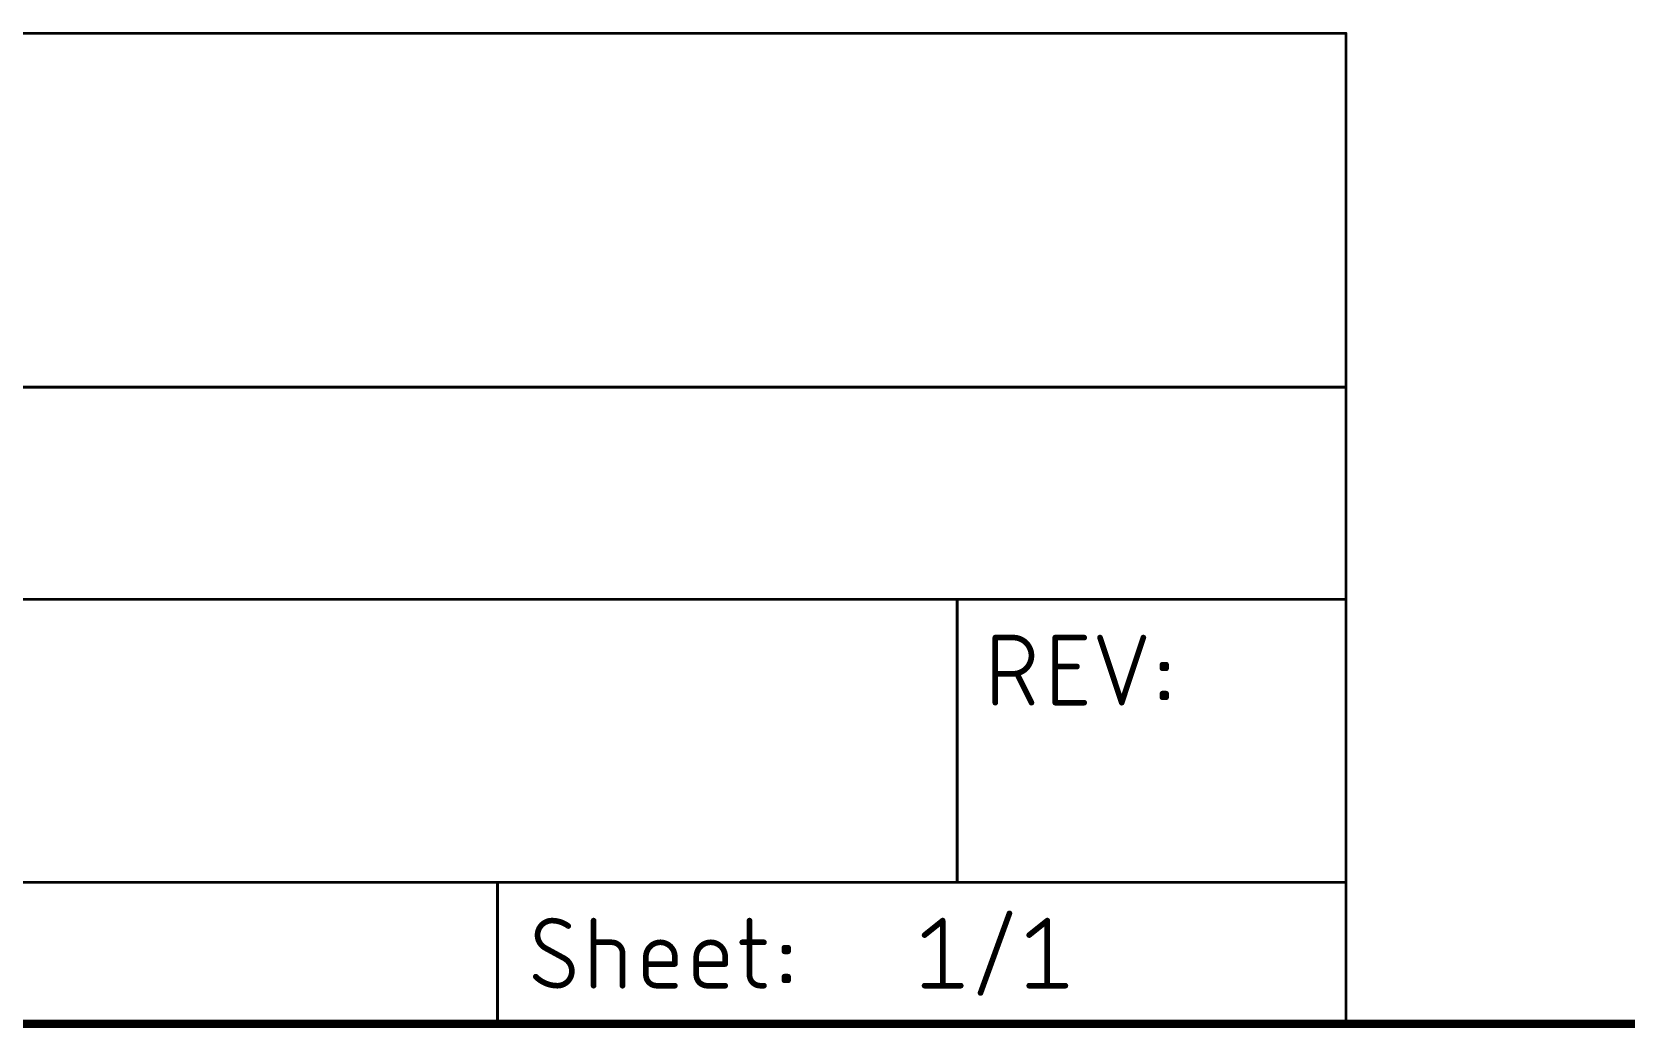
# Model space of a CAD drawing. Extents: x 0 to 389, y 0 to 264.
# Drawn here: x 217 to 274.2, y -0.1 to 35.6 of the extents above; entities that cross this region are included whole.
import ezdxf

# ---------------------------------------------------------------- set-up
doc = ezdxf.new("R2010")
doc.units = 0
doc.layers.add('94', color=12, linetype='CONTINUOUS')

msp = doc.modelspace()

# ---------------------------------------------------------------- linework, layer by layer
at = {"layer": '94'}
for points, const_width in [([(264.16, 35.56), (162.56, 35.56)], 0.1016), ([(264.16, 35.56), (264.16, 22.86)], 0.1016), ([(162.56, 22.86), (264.16, 22.86)], 0.1016), ([(264.16, 22.86), (264.16, 15.24)], 0.1016), ([(250.19, 15.24), (162.56, 15.24)], 0.1016), ([(264.16, 15.24), (250.19, 15.24)], 0.1016), ([(250.19, 15.24), (250.19, 5.08)], 0.1016), ([(264.16, 15.24), (264.16, 5.08)], 0.1016), ([(251.5616, 11.5316), (251.5616, 13.8684)], 0.2032), ([(251.5616, 13.8684), (252.2107, 13.8684)], 0.2032), ([(253.7151, 11.5316), (253.7151, 13.8684)], 0.2032), ([(253.7151, 13.8684), (254.7537, 13.8684)], 0.2032), ([(255.3228, 13.8684), (256.1017, 11.5316)], 0.2032), ([(256.1017, 11.5316), (256.8806, 13.8684)], 0.2032), ([(252.2107, 12.5702), (251.5616, 12.5702)], 0.2032), ([(252.8598, 11.5316), (252.3405, 12.5702)], 0.2032), ([(253.7151, 12.8298), (254.4941, 12.8298)], 0.2032), ([(257.5679, 12.7649), (257.5679, 12.8947)], 0.2032), ([(257.5679, 12.8947), (257.6977, 12.8947)], 0.2032), ([(257.6977, 12.7649), (257.5679, 12.7649)], 0.2032), ([(257.6977, 12.8947), (257.6977, 12.7649)], 0.2032), ([(254.7537, 11.5316), (253.7151, 11.5316)], 0.2032), ([(257.5679, 11.7263), (257.5679, 11.8562)], 0.2032), ([(257.5679, 11.8562), (257.6977, 11.8562)], 0.2032), ([(257.6977, 11.7263), (257.5679, 11.7263)], 0.2032), ([(257.6977, 11.8562), (257.6977, 11.7263)], 0.2032), ([(162.56, 5.08), (233.68, 5.08)], 0.1016), ([(233.68, 5.08), (233.68, 0)], 0.1016), ([(233.68, 5.08), (250.19, 5.08)], 0.1016), ([(250.19, 5.08), (264.16, 5.08)], 0.1016), ([(264.16, 5.08), (264.16, 0)], 0.1016), ([(251.0305, 1.112), (252.0691, 3.968)], 0.2032), ([(237.1301, 1.3716), (237.1301, 3.7084)], 0.2032), ([(242.7309, 3.7084), (242.7309, 1.7611)], 0.2032), ([(249.0216, 3.1891), (249.6707, 3.7084)], 0.2032), ([(249.6707, 3.7084), (249.6707, 1.3716)], 0.2032), ([(252.7798, 3.1891), (253.4289, 3.7084)], 0.2032), ([(253.4289, 3.7084), (253.4289, 1.3716)], 0.2032), ([(237.1301, 2.9295), (237.7792, 2.9295)], 0.2032), ([(242.4712, 2.9295), (243.2502, 2.9295)], 0.2032), ([(236.0902, 2.3453), (235.3762, 2.7347)], 0.2032), ([(238.1687, 2.54), (238.1687, 1.3716)], 0.2032), ([(239.0092, 1.7611), (239.0092, 2.4102)], 0.2032), ([(240.0478, 2.4102), (240.0478, 2.1505)], 0.2032), ([(240.8187, 1.7611), (240.8187, 2.4102)], 0.2032), ([(241.8573, 2.4102), (241.8573, 2.1505)], 0.2032), ([(243.9873, 2.6049), (243.9873, 2.7347)], 0.2032), ([(243.9873, 2.7347), (244.1171, 2.7347)], 0.2032), ([(244.1171, 2.6049), (243.9873, 2.6049)], 0.2032), ([(244.1171, 2.7347), (244.1171, 2.6049)], 0.2032), ([(240.0478, 2.1505), (239.0092, 2.1505)], 0.2032), ([(241.8573, 2.1505), (240.8187, 2.1505)], 0.2032), ([(243.9873, 1.5663), (243.9873, 1.6962)], 0.2032), ([(243.9873, 1.6962), (244.1171, 1.6962)], 0.2032), ([(244.1171, 1.6962), (244.1171, 1.5663)], 0.2032), ([(240.0478, 1.3716), (239.3987, 1.3716)], 0.2032), ([(241.8573, 1.3716), (241.2082, 1.3716)], 0.2032), ([(243.1203, 1.3716), (243.2502, 1.3716)], 0.2032), ([(244.1171, 1.5663), (243.9873, 1.5663)], 0.2032), ([(249.0216, 1.3716), (250.3198, 1.3716)], 0.2032), ([(252.7798, 1.3716), (254.078, 1.3716)], 0.2032), ([(0, 0), (388.62, 0)], 0.3), ([(162.56, 0), (233.68, 0)], 0.1016), ([(233.68, 0), (264.16, 0)], 0.1016)]:
    msp.add_lwpolyline(points, dxfattribs=dict(at, const_width=const_width))
for points, const_width in [([(264.1854, 35.56, 1), (264.1346, 35.56)], 0.0508), ([(264.16, 35.5346, 1), (264.16, 35.5854)], 0.0508), ([(264.1854, 22.86, 1), (264.1346, 22.86)], 0.0508), ([(264.16, 22.8346, 1), (264.16, 22.8854)], 0.0508), ([(264.1346, 22.86, 1), (264.1854, 22.86)], 0.0508), ([(250.19, 15.2654, 1), (250.19, 15.2146)], 0.0508), ([(250.2154, 15.24, 1), (250.1646, 15.24)], 0.0508), ([(250.19, 15.2146, 1), (250.19, 15.2654)], 0.0508), ([(264.1854, 15.24, 1), (264.1346, 15.24)], 0.0508), ([(264.1346, 15.24, 1), (264.1854, 15.24)], 0.0508), ([(264.16, 15.2146, 1), (264.16, 15.2654)], 0.0508), ([(251.6124, 13.8684, 1), (251.5108, 13.8684)], 0.1016), ([(251.5616, 13.9192, 1), (251.5616, 13.8176)], 0.1016), ([(252.2107, 12.5702, 1), (252.2107, 13.8684)], 0.2032), ([(252.2107, 13.9192, 1), (252.2107, 13.8176)], 0.1016), ([(252.2107, 13.8176, 1), (252.2107, 13.9192)], 0.1016), ([(253.7659, 13.8684, 1), (253.6643, 13.8684)], 0.1016), ([(253.7151, 13.9192, 1), (253.7151, 13.8176)], 0.1016), ([(254.7537, 13.8176, 1), (254.7537, 13.9192)], 0.1016), ([(255.371, 13.8845, 1), (255.2746, 13.8523)], 0.1016), ([(256.9288, 13.8523, 1), (256.8324, 13.8845)], 0.1016), ([(251.5616, 12.621, 1), (251.5616, 12.5194)], 0.1016), ([(252.2107, 12.621, 1), (252.2107, 12.5194)], 0.1016), ([(252.2107, 12.5194, 1), (252.2107, 12.621)], 0.1016), ([(252.386, 12.5929, 1), (252.2951, 12.5475)], 0.1016), ([(253.7151, 12.8806, 1), (253.7151, 12.779)], 0.1016), ([(254.4941, 12.779, 1), (254.4941, 12.8806)], 0.1016), ([(257.6187, 12.8947, 1), (257.5171, 12.8947)], 0.1016), ([(257.5679, 12.9455, 1), (257.5679, 12.8439)], 0.1016), ([(257.5679, 12.8157, 1), (257.5679, 12.7141)], 0.1016), ([(257.5171, 12.7649, 1), (257.6187, 12.7649)], 0.1016), ([(257.7485, 12.8947, 1), (257.6469, 12.8947)], 0.1016), ([(257.6469, 12.7649, 1), (257.7485, 12.7649)], 0.1016), ([(257.6977, 12.8439, 1), (257.6977, 12.9455)], 0.1016), ([(257.6977, 12.7141, 1), (257.6977, 12.8157)], 0.1016), ([(251.5108, 11.5316, 1), (251.6124, 11.5316)], 0.1016), ([(252.8144, 11.5089, 1), (252.9053, 11.5543)], 0.1016), ([(253.7151, 11.5824, 1), (253.7151, 11.4808)], 0.1016), ([(253.6643, 11.5316, 1), (253.7659, 11.5316)], 0.1016), ([(254.7537, 11.4808, 1), (254.7537, 11.5824)], 0.1016), ([(256.0535, 11.5477, 1), (256.1499, 11.5155)], 0.1016), ([(256.0535, 11.5155, 1), (256.1499, 11.5477)], 0.1016), ([(257.6187, 11.8562, 1), (257.5171, 11.8562)], 0.1016), ([(257.5679, 11.907, 1), (257.5679, 11.8054)], 0.1016), ([(257.5679, 11.7771, 1), (257.5679, 11.6755)], 0.1016), ([(257.5171, 11.7263, 1), (257.6187, 11.7263)], 0.1016), ([(257.7485, 11.8562, 1), (257.6469, 11.8562)], 0.1016), ([(257.6469, 11.7263, 1), (257.7485, 11.7263)], 0.1016), ([(257.6977, 11.8054, 1), (257.6977, 11.907)], 0.1016), ([(257.6977, 11.6755, 1), (257.6977, 11.7771)], 0.1016), ([(233.7054, 5.08, 1), (233.6546, 5.08)], 0.0508), ([(233.68, 5.1054, 1), (233.68, 5.0546)], 0.0508), ([(233.68, 5.0546, 1), (233.68, 5.1054)], 0.0508), ([(250.19, 5.1054, 1), (250.19, 5.0546)], 0.0508), ([(250.1646, 5.08, 1), (250.2154, 5.08)], 0.0508), ([(250.19, 5.0546, 1), (250.19, 5.1054)], 0.0508), ([(264.1854, 5.08, 1), (264.1346, 5.08)], 0.0508), ([(264.1346, 5.08, 1), (264.1854, 5.08)], 0.0508), ([(264.16, 5.0546, 1), (264.16, 5.1054)], 0.0508), ([(252.1168, 3.9507, 1), (252.0213, 3.9854)], 0.1016), ([(235.6358, 3.7084, 0.4142), (235.1165, 3.1891)], 0.2032), ([(236.22, 3.5137, 0.1623), (235.6358, 3.7084)], 0.2032), ([(235.6358, 3.7592, 1), (235.6358, 3.6576)], 0.1016), ([(235.6358, 3.6576, 1), (235.6358, 3.7592)], 0.1016), ([(236.1895, 3.473, 1), (236.2505, 3.5543)], 0.1016), ([(237.1809, 3.7084, 1), (237.0793, 3.7084)], 0.1016), ([(242.7817, 3.7084, 1), (242.6801, 3.7084)], 0.1016), ([(249.7215, 3.7084, 1), (249.6199, 3.7084)], 0.1016), ([(249.7024, 3.6687, 1), (249.639, 3.7481)], 0.1016), ([(253.4797, 3.7084, 1), (253.3781, 3.7084)], 0.1016), ([(253.4606, 3.6687, 1), (253.3972, 3.7481)], 0.1016), ([(235.1165, 3.1891, 0.2656), (235.3762, 2.7347)], 0.2032), ([(235.1673, 3.1891, 1), (235.0657, 3.1891)], 0.1016), ([(235.0657, 3.1891, 1), (235.1673, 3.1891)], 0.1016), ([(237.1301, 2.9803, 1), (237.1301, 2.8787)], 0.1016), ([(238.1687, 2.54, 0.4142), (237.7792, 2.9295)], 0.2032), ([(237.7792, 2.9803, 1), (237.7792, 2.8787)], 0.1016), ([(237.7792, 2.8787, 1), (237.7792, 2.9803)], 0.1016), ([(240.0478, 2.4102, 1), (239.0092, 2.4102)], 0.2032), ([(241.8573, 2.4102, 1), (240.8187, 2.4102)], 0.2032), ([(242.4712, 2.9803, 1), (242.4712, 2.8787)], 0.1016), ([(243.2502, 2.8787, 1), (243.2502, 2.9803)], 0.1016), ([(248.9899, 3.2288, 1), (249.0533, 3.1494)], 0.1016), ([(252.748, 3.2288, 1), (252.8115, 3.1494)], 0.1016), ([(235.4005, 2.7793, 1), (235.3518, 2.6901)], 0.1016), ([(235.3504, 2.691, 1), (235.4019, 2.7785)], 0.1016), ([(236.3498, 1.8909, 0.2656), (236.0902, 2.3453)], 0.2032), ([(236.116, 2.389, 1), (236.0644, 2.3015)], 0.1016), ([(236.0658, 2.3007, 1), (236.1145, 2.3899)], 0.1016), ([(238.2195, 2.54, 1), (238.1179, 2.54)], 0.1016), ([(238.1179, 2.54, 1), (238.2195, 2.54)], 0.1016), ([(239.06, 2.4102, 1), (238.9584, 2.4102)], 0.1016), ([(238.9584, 2.4102, 1), (239.06, 2.4102)], 0.1016), ([(240.0986, 2.4102, 1), (239.997, 2.4102)], 0.1016), ([(239.997, 2.4102, 1), (240.0986, 2.4102)], 0.1016), ([(240.8695, 2.4102, 1), (240.7679, 2.4102)], 0.1016), ([(240.7679, 2.4102, 1), (240.8695, 2.4102)], 0.1016), ([(241.9081, 2.4102, 1), (241.8065, 2.4102)], 0.1016), ([(241.8065, 2.4102, 1), (241.9081, 2.4102)], 0.1016), ([(244.0381, 2.7347, 1), (243.9365, 2.7347)], 0.1016), ([(243.9873, 2.7855, 1), (243.9873, 2.6839)], 0.1016), ([(243.9873, 2.6557, 1), (243.9873, 2.5541)], 0.1016), ([(243.9365, 2.6049, 1), (244.0381, 2.6049)], 0.1016), ([(244.1679, 2.7347, 1), (244.0663, 2.7347)], 0.1016), ([(244.0663, 2.6049, 1), (244.1679, 2.6049)], 0.1016), ([(244.1171, 2.6839, 1), (244.1171, 2.7855)], 0.1016), ([(244.1171, 2.5541, 1), (244.1171, 2.6557)], 0.1016), ([(235.0516, 1.6962, 0.2), (235.8305, 1.3716)], 0.2032), ([(235.0877, 1.7319, 1), (235.0155, 1.6604)], 0.1016), ([(235.8305, 1.3716, 0.4142), (236.3498, 1.8909)], 0.2032), ([(236.4006, 1.8909, 1), (236.299, 1.8909)], 0.1016), ([(236.299, 1.8909, 1), (236.4006, 1.8909)], 0.1016), ([(239.0092, 2.2013, 1), (239.0092, 2.0997)], 0.1016), ([(239.0092, 1.7611, 0.4142), (239.3987, 1.3716)], 0.2032), ([(239.06, 1.7611, 1), (238.9584, 1.7611)], 0.1016), ([(238.9584, 1.7611, 1), (239.06, 1.7611)], 0.1016), ([(239.997, 2.1505, 1), (240.0986, 2.1505)], 0.1016), ([(240.0478, 2.0997, 1), (240.0478, 2.2013)], 0.1016), ([(240.8187, 2.2013, 1), (240.8187, 2.0997)], 0.1016), ([(240.8187, 1.7611, 0.4142), (241.2082, 1.3716)], 0.2032), ([(240.8695, 1.7611, 1), (240.7679, 1.7611)], 0.1016), ([(240.7679, 1.7611, 1), (240.8695, 1.7611)], 0.1016), ([(241.8065, 2.1505, 1), (241.9081, 2.1505)], 0.1016), ([(241.8573, 2.0997, 1), (241.8573, 2.2013)], 0.1016), ([(242.7309, 1.7611, 0.4142), (243.1203, 1.3716)], 0.2032), ([(242.7817, 1.7611, 1), (242.6801, 1.7611)], 0.1016), ([(242.6801, 1.7611, 1), (242.7817, 1.7611)], 0.1016), ([(244.0381, 1.6962, 1), (243.9365, 1.6962)], 0.1016), ([(243.9873, 1.747, 1), (243.9873, 1.6454)], 0.1016), ([(244.1679, 1.6962, 1), (244.0663, 1.6962)], 0.1016), ([(244.1171, 1.6454, 1), (244.1171, 1.747)], 0.1016), ([(235.8305, 1.4224, 1), (235.8305, 1.3208)], 0.1016), ([(235.8305, 1.3208, 1), (235.8305, 1.4224)], 0.1016), ([(237.0793, 1.3716, 1), (237.1809, 1.3716)], 0.1016), ([(238.1179, 1.3716, 1), (238.2195, 1.3716)], 0.1016), ([(239.3987, 1.4224, 1), (239.3987, 1.3208)], 0.1016), ([(239.3987, 1.3208, 1), (239.3987, 1.4224)], 0.1016), ([(240.0478, 1.3208, 1), (240.0478, 1.4224)], 0.1016), ([(241.2082, 1.4224, 1), (241.2082, 1.3208)], 0.1016), ([(241.2082, 1.3208, 1), (241.2082, 1.4224)], 0.1016), ([(241.8573, 1.3208, 1), (241.8573, 1.4224)], 0.1016), ([(243.1203, 1.4224, 1), (243.1203, 1.3208)], 0.1016), ([(243.1203, 1.3208, 1), (243.1203, 1.4224)], 0.1016), ([(243.2502, 1.3208, 1), (243.2502, 1.4224)], 0.1016), ([(243.9873, 1.6171, 1), (243.9873, 1.5155)], 0.1016), ([(243.9365, 1.5663, 1), (244.0381, 1.5663)], 0.1016), ([(244.0663, 1.5663, 1), (244.1679, 1.5663)], 0.1016), ([(244.1171, 1.5155, 1), (244.1171, 1.6171)], 0.1016), ([(249.0216, 1.4224, 1), (249.0216, 1.3208)], 0.1016), ([(249.6199, 1.3716, 1), (249.7215, 1.3716)], 0.1016), ([(250.3198, 1.3208, 1), (250.3198, 1.4224)], 0.1016), ([(250.9828, 1.1293, 1), (251.0783, 1.0946)], 0.1016), ([(252.7798, 1.4224, 1), (252.7798, 1.3208)], 0.1016), ([(253.3781, 1.3716, 1), (253.4797, 1.3716)], 0.1016), ([(254.078, 1.3208, 1), (254.078, 1.4224)], 0.1016), ([(233.68, 0.0254, 1), (233.68, -0.0254)], 0.0508), ([(233.6546, 0, 1), (233.7054, 0)], 0.0508), ([(233.68, -0.0254, 1), (233.68, 0.0254)], 0.0508), ([(264.1346, 0, 1), (264.1854, 0)], 0.0508), ([(264.16, -0.0254, 1), (264.16, 0.0254)], 0.0508)]:
    msp.add_lwpolyline(points, format="xyb", dxfattribs=dict(at, const_width=const_width))

doc.saveas('drawing.dxf')
